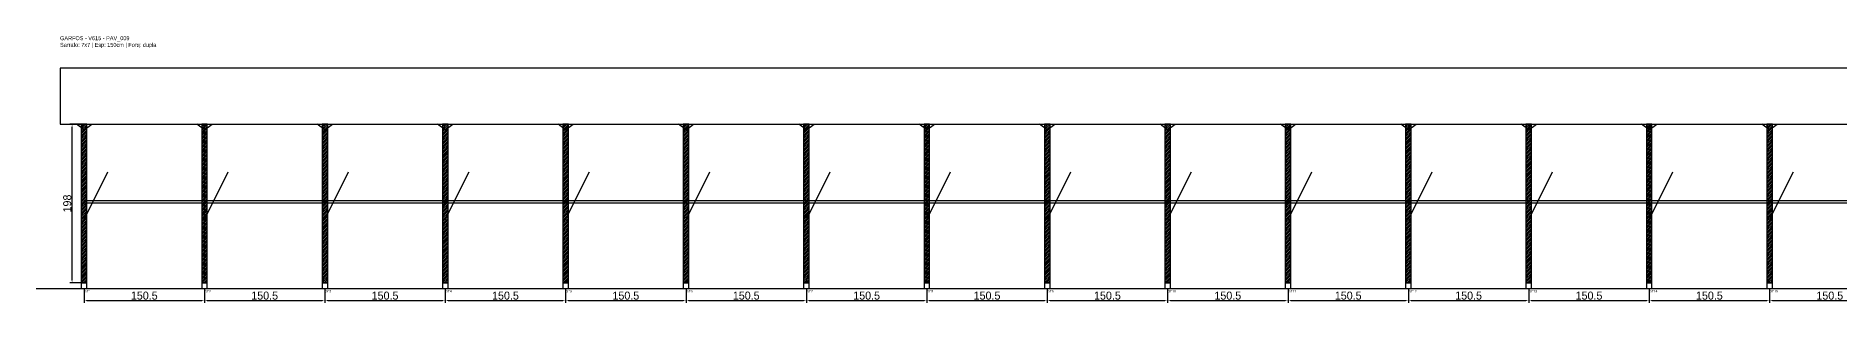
# Model space of a CAD drawing. Header units: metres. Extents: x -30 to 9119, y -25 to 308.
# Drawn here: x -30 to 2225, y -25 to 308 of the extents above; entities that cross this region are included whole.
import ezdxf

# ---------------------------------------------------------------- set-up
doc = ezdxf.new("R2010")
doc.units = ezdxf.units.M
for name, color, linetype in [('BARRA_ANCORAGEM', 1, 'Continuous'), ('COTA', 241, 'Continuous'), ('GARFOS OK', 3, 'Continuous'), ('NOME DA VIGA', 6, 'Continuous'), ('SARR_7x7', 40, 'Continuous'), ('TIRAS REESCORAMENTO', 252, 'Continuous'), ('VIGAS', 3, 'Continuous')]:
    doc.layers.add(name, color=color, linetype=linetype)
doc.dimstyles.new('EZ DXF', dxfattribs={"dimtxt": 10, "dimasz": 3.5, "dimexe": 3, "dimexo": 1.5, "dimgap": 1, "dimtad": 1, "dimdec": 1, "dimdsep": 46, "dimcen": 2.5, "dimazin": 3, "dimtfac": 1, "dimtmove": 0, "dimatfit": 3})

msp = doc.modelspace()

# ---------------------------------------------------------------- hatches: boundary and pattern name
at = {"layer": 'COTA'}
h = msp.add_hatch(dxfattribs=at)
h.set_pattern_fill('ANSI31', scale=0.5)
h.paths.add_polyline_path([(26.5, 0), (33.5, 0), (33.5, 198), (26.5, 198)])
h = msp.add_hatch(dxfattribs=at)
h.set_pattern_fill('ANSI31', scale=0.5)
h.paths.add_polyline_path([(176.98, 0), (183.98, 0), (183.98, 198), (176.98, 198)])
h = msp.add_hatch(dxfattribs=at)
h.set_pattern_fill('ANSI31', scale=0.5)
h.paths.add_polyline_path([(327.47, 0), (334.47, 0), (334.47, 198), (327.47, 198)])
h = msp.add_hatch(dxfattribs=at)
h.set_pattern_fill('ANSI31', scale=0.5)
h.paths.add_polyline_path([(477.95, 0), (484.95, 0), (484.95, 198), (477.95, 198)])
h = msp.add_hatch(dxfattribs=at)
h.set_pattern_fill('ANSI31', scale=0.5)
h.paths.add_polyline_path([(628.43, 0), (635.43, 0), (635.43, 198), (628.43, 198)])
h = msp.add_hatch(dxfattribs=at)
h.set_pattern_fill('ANSI31', scale=0.5)
h.paths.add_polyline_path([(778.91, 0), (785.91, 0), (785.91, 198), (778.91, 198)])
h = msp.add_hatch(dxfattribs=at)
h.set_pattern_fill('ANSI31', scale=0.5)
h.paths.add_polyline_path([(929.4, 0), (936.4, 0), (936.4, 198), (929.4, 198)])
h = msp.add_hatch(dxfattribs=at)
h.set_pattern_fill('ANSI31', scale=0.5)
h.paths.add_polyline_path([(1079.88, 0), (1086.88, 0), (1086.88, 198), (1079.88, 198)])
h = msp.add_hatch(dxfattribs=at)
h.set_pattern_fill('ANSI31', scale=0.5)
h.paths.add_polyline_path([(1230.36, 0), (1237.36, 0), (1237.36, 198), (1230.36, 198)])
h = msp.add_hatch(dxfattribs=at)
h.set_pattern_fill('ANSI31', scale=0.5)
h.paths.add_polyline_path([(1380.85, 0), (1387.85, 0), (1387.85, 198), (1380.85, 198)])
h = msp.add_hatch(dxfattribs=at)
h.set_pattern_fill('ANSI31', scale=0.5)
h.paths.add_polyline_path([(1531.33, 0), (1538.33, 0), (1538.33, 198), (1531.33, 198)])
h = msp.add_hatch(dxfattribs=at)
h.set_pattern_fill('ANSI31', scale=0.5)
h.paths.add_polyline_path([(1681.81, 0), (1688.81, 0), (1688.81, 198), (1681.81, 198)])
h = msp.add_hatch(dxfattribs=at)
h.set_pattern_fill('ANSI31', scale=0.5)
h.paths.add_polyline_path([(1832.29, 0), (1839.29, 0), (1839.29, 198), (1832.29, 198)])
h = msp.add_hatch(dxfattribs=at)
h.set_pattern_fill('ANSI31', scale=0.5)
h.paths.add_polyline_path([(1982.78, 0), (1989.78, 0), (1989.78, 198), (1982.78, 198)])
h = msp.add_hatch(dxfattribs=at)
h.set_pattern_fill('ANSI31', scale=0.5)
h.paths.add_polyline_path([(2133.26, 0), (2140.26, 0), (2140.26, 198), (2133.26, 198)])

# ---------------------------------------------------------------- linework, layer by layer
at = {"layer": 'BARRA_ANCORAGEM'}
for p, q in [((30, 79.2), (59.7, 138.6)), ((180.48, 79.2), (210.18, 138.6)), ((330.97, 79.2), (360.67, 138.6)), ((481.45, 79.2), (511.15, 138.6)), ((631.93, 79.2), (661.63, 138.6)), ((782.41, 79.2), (812.11, 138.6)), ((932.9, 79.2), (962.6, 138.6)), ((1083.38, 79.2), (1113.08, 138.6)), ((1233.86, 79.2), (1263.56, 138.6)), ((1384.35, 79.2), (1414.05, 138.6)), ((1534.83, 79.2), (1564.53, 138.6)), ((1685.31, 79.2), (1715.01, 138.6)), ((1835.79, 79.2), (1865.49, 138.6)), ((1986.28, 79.2), (2015.98, 138.6)), ((2136.76, 79.2), (2166.46, 138.6))]:
    msp.add_line(p, q, dxfattribs=at)
at = {"layer": 'GARFOS OK'}
for p, q in [((30, 191), (20.5, 198)), ((20.5, 198), (39.5, 198)), ((30, 191), (39.5, 198)), ((180.48, 191), (170.98, 198)), ((170.98, 198), (189.98, 198)), ((180.48, 191), (189.98, 198)), ((330.97, 191), (321.47, 198)), ((321.47, 198), (340.47, 198)), ((330.97, 191), (340.47, 198)), ((481.45, 191), (471.95, 198)), ((471.95, 198), (490.95, 198)), ((481.45, 191), (490.95, 198)), ((631.93, 191), (622.43, 198)), ((622.43, 198), (641.43, 198)), ((631.93, 191), (641.43, 198)), ((782.41, 191), (772.91, 198)), ((772.91, 198), (791.91, 198)), ((782.41, 191), (791.91, 198)), ((932.9, 191), (923.4, 198)), ((923.4, 198), (942.4, 198)), ((932.9, 191), (942.4, 198)), ((1083.38, 191), (1073.88, 198)), ((1073.88, 198), (1092.88, 198)), ((1083.38, 191), (1092.88, 198)), ((1233.86, 191), (1224.36, 198)), ((1224.36, 198), (1243.36, 198)), ((1233.86, 191), (1243.36, 198)), ((1384.35, 191), (1374.85, 198)), ((1374.85, 198), (1393.85, 198)), ((1384.35, 191), (1393.85, 198)), ((1534.83, 191), (1525.33, 198)), ((1525.33, 198), (1544.33, 198)), ((1534.83, 191), (1544.33, 198)), ((1685.31, 191), (1675.81, 198)), ((1675.81, 198), (1694.81, 198)), ((1685.31, 191), (1694.81, 198)), ((1835.79, 191), (1826.29, 198)), ((1826.29, 198), (1845.29, 198)), ((1835.79, 191), (1845.29, 198)), ((1986.28, 191), (1976.78, 198)), ((1976.78, 198), (1995.78, 198)), ((1986.28, 191), (1995.78, 198)), ((2136.76, 191), (2127.26, 198)), ((2127.26, 198), (2146.26, 198)), ((2136.76, 191), (2146.26, 198))]:
    msp.add_line(p, q, dxfattribs=at)
at = {"layer": 'GARFOS OK', "linetype": 'CONTINUOUS'}
msp.add_line((-30, -7), (9118.97, -7), dxfattribs=at)
at = {"layer": 'GARFOS OK'}
for points in [[(26.5, 0), (33.5, 0), (33.5, 198), (26.5, 198), (26.5, 0)], [(176.98, 0), (183.98, 0), (183.98, 198), (176.98, 198), (176.98, 0)], [(327.47, 0), (334.47, 0), (334.47, 198), (327.47, 198), (327.47, 0)], [(477.95, 0), (484.95, 0), (484.95, 198), (477.95, 198), (477.95, 0)], [(628.43, 0), (635.43, 0), (635.43, 198), (628.43, 198), (628.43, 0)], [(778.91, 0), (785.91, 0), (785.91, 198), (778.91, 198), (778.91, 0)], [(929.4, 0), (936.4, 0), (936.4, 198), (929.4, 198), (929.4, 0)], [(1079.88, 0), (1086.88, 0), (1086.88, 198), (1079.88, 198), (1079.88, 0)], [(1230.36, 0), (1237.36, 0), (1237.36, 198), (1230.36, 198), (1230.36, 0)], [(1380.85, 0), (1387.85, 0), (1387.85, 198), (1380.85, 198), (1380.85, 0)], [(1531.33, 0), (1538.33, 0), (1538.33, 198), (1531.33, 198), (1531.33, 0)], [(1681.81, 0), (1688.81, 0), (1688.81, 198), (1681.81, 198), (1681.81, 0)], [(1832.29, 0), (1839.29, 0), (1839.29, 198), (1832.29, 198), (1832.29, 0)], [(1982.78, 0), (1989.78, 0), (1989.78, 198), (1982.78, 198), (1982.78, 0)], [(2133.26, 0), (2140.26, 0), (2140.26, 198), (2133.26, 198), (2133.26, 0)]]:
    msp.add_lwpolyline(points, dxfattribs=at)
at = {"layer": 'SARR_7x7'}
for points in [[(26.5, -7), (33.5, -7), (33.5, 0), (26.5, 0), (26.5, -7)], [(176.98, -7), (183.98, -7), (183.98, 0), (176.98, 0), (176.98, -7)], [(327.47, -7), (334.47, -7), (334.47, 0), (327.47, 0), (327.47, -7)], [(477.95, -7), (484.95, -7), (484.95, 0), (477.95, 0), (477.95, -7)], [(628.43, -7), (635.43, -7), (635.43, 0), (628.43, 0), (628.43, -7)], [(778.91, -7), (785.91, -7), (785.91, 0), (778.91, 0), (778.91, -7)], [(929.4, -7), (936.4, -7), (936.4, 0), (929.4, 0), (929.4, -7)], [(1079.88, -7), (1086.88, -7), (1086.88, 0), (1079.88, 0), (1079.88, -7)], [(1230.36, -7), (1237.36, -7), (1237.36, 0), (1230.36, 0), (1230.36, -7)], [(1380.85, -7), (1387.85, -7), (1387.85, 0), (1380.85, 0), (1380.85, -7)], [(1531.33, -7), (1538.33, -7), (1538.33, 0), (1531.33, 0), (1531.33, -7)], [(1681.81, -7), (1688.81, -7), (1688.81, 0), (1681.81, 0), (1681.81, -7)], [(1832.29, -7), (1839.29, -7), (1839.29, 0), (1832.29, 0), (1832.29, -7)], [(1982.78, -7), (1989.78, -7), (1989.78, 0), (1982.78, 0), (1982.78, -7)], [(2133.26, -7), (2140.26, -7), (2140.26, 0), (2133.26, 0), (2133.26, -7)]]:
    msp.add_lwpolyline(points, dxfattribs=at)
at = {"layer": 'TIRAS REESCORAMENTO'}
for points in [[(30, 100), (180.48, 100), (180.48, 102.5), (30, 102.5), (30, 100)], [(180.48, 100), (330.97, 100), (330.97, 102.5), (180.48, 102.5), (180.48, 100)], [(330.97, 100), (481.45, 100), (481.45, 102.5), (330.97, 102.5), (330.97, 100)], [(481.45, 100), (631.93, 100), (631.93, 102.5), (481.45, 102.5), (481.45, 100)], [(631.93, 100), (782.41, 100), (782.41, 102.5), (631.93, 102.5), (631.93, 100)], [(782.41, 100), (932.9, 100), (932.9, 102.5), (782.41, 102.5), (782.41, 100)], [(932.9, 100), (1083.38, 100), (1083.38, 102.5), (932.9, 102.5), (932.9, 100)], [(1083.38, 100), (1233.86, 100), (1233.86, 102.5), (1083.38, 102.5), (1083.38, 100)], [(1233.86, 100), (1384.35, 100), (1384.35, 102.5), (1233.86, 102.5), (1233.86, 100)], [(1384.35, 100), (1534.83, 100), (1534.83, 102.5), (1384.35, 102.5), (1384.35, 100)], [(1534.83, 100), (1685.31, 100), (1685.31, 102.5), (1534.83, 102.5), (1534.83, 100)], [(1685.31, 100), (1835.79, 100), (1835.79, 102.5), (1685.31, 102.5), (1685.31, 100)], [(1835.79, 100), (1986.28, 100), (1986.28, 102.5), (1835.79, 102.5), (1835.79, 100)], [(1986.28, 100), (2136.76, 100), (2136.76, 102.5), (1986.28, 102.5), (1986.28, 100)], [(2136.76, 100), (2287.24, 100), (2287.24, 102.5), (2136.76, 102.5), (2136.76, 100)]]:
    msp.add_lwpolyline(points, dxfattribs=at)
at = {"layer": 'VIGAS'}
msp.add_lwpolyline([(0, 198), (9088.97, 198), (9088.97, 268), (0, 268), (0, 198)], dxfattribs=at)

# ---------------------------------------------------------------- texts
at = {"layer": 'NOME DA VIGA'}
for s, p in [('GF1', (30, -12)), ('GF2', (180.48, -12)), ('GF3', (330.97, -12)), ('GF4', (481.45, -12)), ('GF5', (631.93, -12)), ('GF6', (782.41, -12)), ('GF7', (932.9, -12)), ('GF8', (1083.38, -12)), ('GF9', (1233.86, -12)), ('GF10', (1384.35, -12)), ('GF11', (1534.83, -12)), ('GF12', (1685.31, -12)), ('GF13', (1835.79, -12)), ('GF14', (1986.28, -12)), ('GF15', (2136.76, -12))]:
    msp.add_text(s, height=3, dxfattribs=at).set_placement(p)
at = {"layer": 'NOME DA VIGA', "insert": (0, 293), "char_height": 5, "attachment_point": 7}
msp.add_mtext('GARFOS - V615 - PAV_009\\PSarrafo: 7x7 | Esp: 150cm | Forq: dupla', dxfattribs=at)

# ---------------------------------------------------------------- dimensions: what is measured, and where the dimension line sits
at = {"layer": 'COTA'}
msp.add_linear_dim(base=(15, 0), p1=(30, 0), p2=(30, 198), angle=90, dimstyle='EZ DXF', dxfattribs=at).render()
for base, p1, p2 in [((30, -22), (30, -7), (180.48, -7)), ((180.48, -22), (180.48, -7), (330.97, -7)), ((330.97, -22), (330.97, -7), (481.45, -7)), ((481.45, -22), (481.45, -7), (631.93, -7)), ((631.93, -22), (631.93, -7), (782.41, -7)), ((782.41, -22), (782.41, -7), (932.9, -7)), ((932.9, -22), (932.9, -7), (1083.38, -7)), ((1083.38, -22), (1083.38, -7), (1233.86, -7)), ((1233.86, -22), (1233.86, -7), (1384.35, -7)), ((1384.35, -22), (1384.35, -7), (1534.83, -7)), ((1534.83, -22), (1534.83, -7), (1685.31, -7)), ((1685.31, -22), (1685.31, -7), (1835.79, -7)), ((1835.79, -22), (1835.79, -7), (1986.28, -7)), ((1986.28, -22), (1986.28, -7), (2136.76, -7)), ((2136.76, -22), (2136.76, -7), (2287.24, -7))]:
    msp.add_linear_dim(base=base, p1=p1, p2=p2, dimstyle='EZ DXF', dxfattribs=at).render()

doc.saveas('drawing.dxf')
